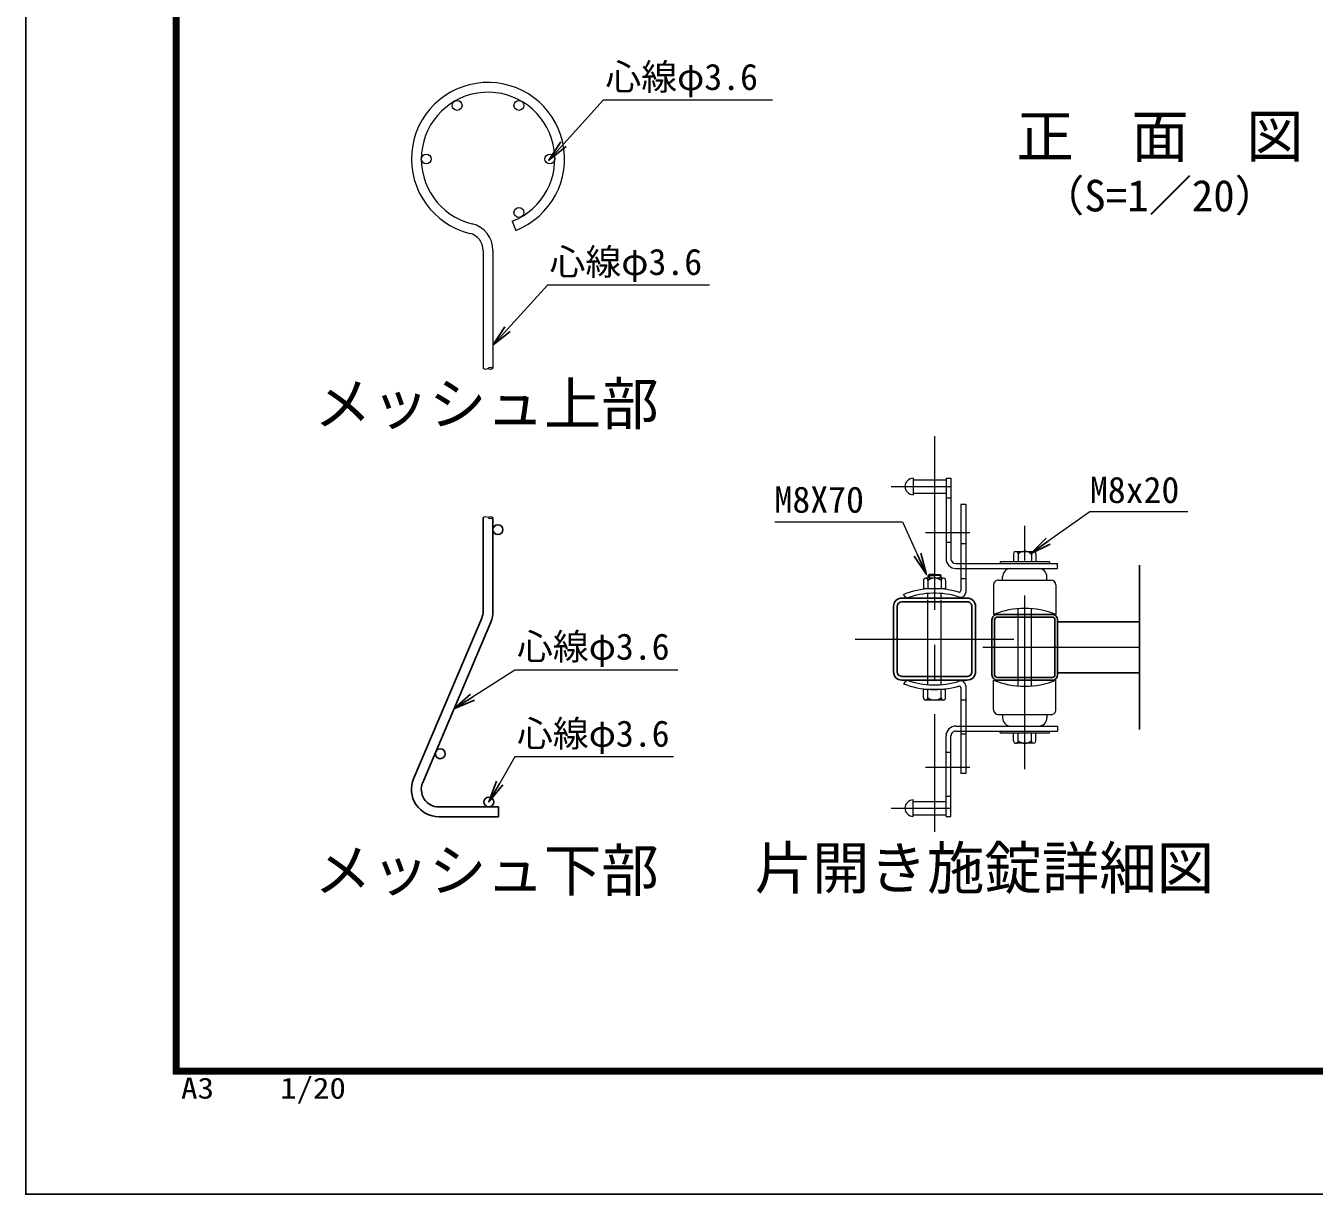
# Model space of a CAD drawing. Units: millimetres, scale not verified. Extents: x -4200 to 4200, y -2970 to 2970.
# Drawn here: x -4200 to -1844, y -2970 to -834 of the extents above; entities that cross this region are included whole.
import ezdxf
from ezdxf.enums import TextEntityAlignment as Align

# ---------------------------------------------------------------- set-up
doc = ezdxf.new("R2010")
doc.units = ezdxf.units.MM
doc.header["$LTSCALE"] = 10
doc.linetypes.add('USER1', pattern=[50.8, 31.75, -6.35, 6.35, -6.35])
for name, color, linetype, lineweight in [('0-0_D-STR-TXT', 7, 'Continuous', 13), ('0-3_D-BMK', 2, 'USER1', 13), ('0-4_D-STR1', 1, 'Continuous', 25), ('0-6_0', 7, 'Continuous', 25), ('0-9_D-STR3', 3, 'Continuous', 13), ('0-B_D-STR2', 7, 'Continuous', 13), ('0-E_D-TTL-TXT', 7, 'Continuous', 25), ('0-F_D-TTL', 7, 'Continuous', 25)]:
    doc.layers.add(name, color=color, linetype=linetype, lineweight=lineweight)
doc.styles.add('ＭＳ ゴシック', font='')
doc.styles.get('ＭＳ ゴシック').set_extended_font_data('MS Gothic')

# ---------------------------------------------------------------- blocks, each defined once
blk = doc.blocks.new('_Open')
at = {"layer": '0-6_0'}
blk.add_line((-10, 1.667), (0, 0), dxfattribs=at)
blk.add_lwpolyline([(-10, -1.667), (0, 0), (-10, 0)], dxfattribs=at)

msp = doc.modelspace()

# ---------------------------------------------------------------- linework, layer by layer
at = {"layer": '0-0_D-STR-TXT'}
for points in [[(-2834.66, -969.85), (-3144.23, -969.85), (-3217.03, -1049.98)], [(-2950.15, -1308.08), (-3246.34, -1308.08), (-3319.14, -1388.22)], [(-2830.47, -1740.35), (-2596.88, -1740.35), (-2554.29, -1835.31)], [(-2075.24, -1722.55), (-2254.54, -1722.55), (-2361.69, -1797.91)], [(-3007.65, -2011.51), (-3305.84, -2011.51), (-3383.43, -2061.19)], [(-3016.02, -2170.54), (-3305.84, -2170.54), (-3333.35, -2218.14)]]:
    msp.add_lwpolyline(points, dxfattribs=at)
at = {"layer": '0-3_D-BMK'}
for p, q in [((-2538.5, -1584.17), (-2538.5, -2307.55)), ((-2617.71, -1675.93), (-2508.5, -1675.93)), ((-2555.11, -1760), (-2474.11, -1760)), ((-2373.5, -2192.55), (-2373.5, -1747.84)), ((-2683.64, -1955), (-2393.36, -1955)), ((-2450.46, -1970), (-2163.5, -1970)), ((-2555.11, -2189), (-2474.11, -2189)), ((-2617.71, -2264.07), (-2508.5, -2264.07))]:
    msp.add_line(p, q, dxfattribs=at)
at = {"layer": '0-4_D-STR1'}
for p, q in [((-2163.5, -2120), (-2163.5, -1820)), ((-2598.2, -1880), (-2478.8, -1880)), ((-2613.5, -2014.7), (-2613.5, -1895.3)), ((-2606.6, -2014.7), (-2606.6, -1895.3)), ((-2598.2, -1886.9), (-2478.8, -1886.9)), ((-2470.4, -2014.7), (-2470.4, -1895.3)), ((-2463.5, -2014.7), (-2463.5, -1895.3)), ((-2433.5, -2020.4), (-2433.5, -1919.6)), ((-2428.7, -2020.4), (-2428.7, -1919.6)), ((-2423.9, -1910), (-2323.1, -1910)), ((-2423.9, -1914.8), (-2323.1, -1914.8)), ((-2318.3, -2020.4), (-2318.3, -1919.6)), ((-2313.5, -2020.4), (-2313.5, -1919.6)), ((-2313.5, -1923.5), (-2163.5, -1923.5)), ((-2598.2, -2023.1), (-2478.8, -2023.1)), ((-2423.9, -2025.2), (-2323.1, -2025.2)), ((-2313.5, -2016.5), (-2163.5, -2016.5)), ((-2598.2, -2030), (-2478.8, -2030)), ((-2423.9, -2030), (-2323.1, -2030))]:
    msp.add_line(p, q, dxfattribs=at)
for centre, radius, start, end in [((-2598.2, -1895.3), 15.3, 90.00031, 179.99984), ((-2478.8, -1895.3), 15.3, 0, 90.00028), ((-2598.2, -1895.3), 8.4, 90.00031, 179.99984), ((-2478.8, -1895.3), 8.4, 0, 90.00028), ((-2423.9, -1919.6), 9.6, 89.99997, 180), ((-2423.9, -1919.6), 4.8, 89.99997, 180), ((-2323.1, -1919.6), 9.6, 0, 89.99997), ((-2323.1, -1919.6), 4.8, 0, 89.99997), ((-2598.2, -2014.7), 15.3, 179.99985, 269.9997), ((-2598.2, -2014.7), 8.4, 179.99985, 269.9997), ((-2478.8, -2014.7), 15.3, 269.99973, 0), ((-2478.8, -2014.7), 8.4, 269.99973, 0), ((-2423.9, -2020.4), 9.6, 180, 270.00003), ((-2423.9, -2020.4), 4.8, 180, 270.00003), ((-2323.1, -2020.4), 9.6, 270.00003, 0), ((-2323.1, -2020.4), 4.8, 270.00003, 0)]:
    msp.add_arc(centre, radius, start, end, dxfattribs=at)
at = {"layer": '0-6_0'}
for p, q in [((-3363.86, -1904.48), (-3363.86, -1732.82)), ((-3345.86, -1904.48), (-3345.86, -1732.82)), ((-3490.88, -2210.24), (-3366.4, -1916.98)), ((-3474.31, -2217.27), (-3349.83, -1924.01)), ((-3335.86, -2261.78), (-3444.86, -2261.78))]:
    msp.add_line(p, q, dxfattribs=at)
msp.add_lwpolyline([(-3335.86, -2261.78), (-3335.86, -2279.78), (-3444.86, -2279.78)], dxfattribs=at)
for centre in [(-3336.86, -1754.78), (-3442.2, -2164.65), (-3353.36, -2252.78)]:
    msp.add_circle(centre, 9, dxfattribs=at)
for centre, radius, start, end in [((-3395.86, -1904.48), 32, 337, 0), ((-3395.86, -1904.48), 50, 337, 0), ((-3444.86, -2229.78), 50, 157, 270), ((-3444.86, -2229.78), 32, 157, 270)]:
    msp.add_arc(centre, radius, start, end, dxfattribs=at)
at = {"layer": '0-9_D-STR3'}
for p, q in [((-2577.5, -1660.93), (-2577.5, -1690.93)), ((-2577.5, -1663.93), (-2517.5, -1663.93)), ((-2517.5, -1660.93), (-2517.5, -1807.93)), ((-2517.5, -1660.93), (-2508.5, -1660.93)), ((-2508.5, -1660.93), (-2508.5, -1807.93)), ((-2577.5, -1687.93), (-2517.5, -1687.93)), ((-2517.5, -1696.93), (-2508.5, -1696.93)), ((-2490.5, -1709), (-2490.5, -1866.14)), ((-2481.5, -1709), (-2490.5, -1709)), ((-2481.5, -1709), (-2481.5, -1869.5)), ((-2517.5, -1777.93), (-2508.5, -1777.93)), ((-2481.5, -1781), (-2490.5, -1781)), ((-2393.85, -1798.82), (-2393.85, -1814.07)), ((-2389.68, -1794.6), (-2357.28, -1794.6)), ((-2385.52, -1798.82), (-2385.52, -1813.93)), ((-2361.49, -1798.82), (-2361.49, -1813.93)), ((-2353.07, -1798.82), (-2353.07, -1813.82)), ((-2499.5, -1816.93), (-2313.5, -1816.93)), ((-2499.5, -1825.93), (-2313.5, -1825.93)), ((-2328.5, -1813.93), (-2418.5, -1813.93)), ((-2418.5, -1813.93), (-2418.5, -1816.93)), ((-2328.5, -1813.93), (-2328.5, -1816.93)), ((-2313.5, -1825.93), (-2313.5, -1816.93)), ((-2558.93, -1847.77), (-2558.93, -1862.77)), ((-2522.32, -1843.56), (-2554.72, -1843.56)), ((-2550.51, -1847.77), (-2550.51, -1862.88)), ((-2550.37, -1838.93), (-2538.37, -1838.93)), ((-2526.37, -1838.93), (-2538.37, -1838.93)), ((-2526.48, -1847.77), (-2526.48, -1862.88)), ((-2518.16, -1847.77), (-2518.16, -1863.02)), ((-2490.5, -1844), (-2481.5, -1844)), ((-2430.5, -1855.93), (-2430.5, -1909.93)), ((-2421.5, -1846.93), (-2325.5, -1846.93)), ((-2414, -1846.93), (-2414, -1840.93)), ((-2333, -1846.93), (-2333, -1840.93)), ((-2316.5, -1855.93), (-2316.5, -1909.93)), ((-2589.44, -1880), (-2595.5, -1873.34)), ((-2558.93, -1862.77), (-2518.16, -1862.77)), ((-2550.52, -1880), (-2550.52, -1871.57)), ((-2526.48, -1880), (-2526.48, -1871.57)), ((-2589.44, -2030), (-2595.5, -2036.66)), ((-2518.16, -2047), (-2558.94, -2047.26)), ((-2558.94, -2062.26), (-2558.94, -2047.26)), ((-2550.52, -2062.26), (-2550.52, -2047.14)), ((-2526.49, -2062.26), (-2526.49, -2047.14)), ((-2518.16, -2062.26), (-2518.16, -2047)), ((-2490.5, -2043.86), (-2490.5, -2201)), ((-2481.5, -2040.5), (-2481.5, -2201)), ((-2430.5, -2084.07), (-2430.5, -2030.07)), ((-2316.5, -2084.07), (-2316.5, -2030.07)), ((-2522.33, -2066.47), (-2554.73, -2066.47)), ((-2490.5, -2066), (-2481.5, -2066)), ((-2421.5, -2093.07), (-2325.5, -2093.07)), ((-2414, -2093.07), (-2414, -2099.07)), ((-2333, -2093.07), (-2333, -2099.07)), ((-2499.5, -2114.07), (-2313.5, -2114.07)), ((-2313.5, -2114.07), (-2313.5, -2123.07)), ((-2517.5, -2279.07), (-2517.5, -2132.07)), ((-2508.5, -2279.07), (-2508.5, -2132.07)), ((-2499.5, -2123.07), (-2313.5, -2123.07)), ((-2481.5, -2129), (-2490.5, -2129)), ((-2418.5, -2126.07), (-2418.5, -2123.07)), ((-2418.5, -2126.07), (-2328.5, -2126.07)), ((-2393.93, -2141.18), (-2393.93, -2126.18)), ((-2385.52, -2141.18), (-2385.52, -2126.07)), ((-2361.48, -2141.19), (-2361.48, -2126.07)), ((-2353.16, -2141.18), (-2353.16, -2125.93)), ((-2328.5, -2126.07), (-2328.5, -2123.07)), ((-2508.5, -2162.07), (-2517.5, -2162.07)), ((-2357.32, -2145.4), (-2389.72, -2145.4)), ((-2481.5, -2201), (-2490.5, -2201)), ((-2577.5, -2279.07), (-2577.5, -2249.07)), ((-2577.5, -2252.07), (-2517.5, -2252.07)), ((-2508.5, -2243.07), (-2517.5, -2243.07)), ((-2577.5, -2276.07), (-2517.5, -2276.07)), ((-2517.5, -2279.07), (-2508.5, -2279.07))]:
    msp.add_line(p, q, dxfattribs=at)
for points in [[(-2550.37, -1843.56), (-2550.37, -1838.93), (-2548.57, -1837.13)], [(-2538.37, -1837.13), (-2548.57, -1837.13), (-2548.57, -1843.56)], [(-2538.37, -1837.13), (-2528.17, -1837.13), (-2528.17, -1843.56)], [(-2526.37, -1843.56), (-2526.37, -1838.93), (-2528.17, -1837.13)], [(-2550.52, -2038.43), (-2550.52, -2030), (-2550.52, -1883.45)], [(-2526.48, -2038.43), (-2526.48, -2030), (-2526.48, -1883.45)], [(-2385.52, -2040.66), (-2385.52, -2030), (-2385.52, -1910), (-2385.52, -1899.34)], [(-2361.49, -2040.66), (-2361.49, -2030), (-2361.49, -1910), (-2361.49, -1899.34)]]:
    msp.add_lwpolyline(points, dxfattribs=at)
for centre, radius, start, end in [((-2577.5, -1675.93), 15, 90.00001, 270), ((-2499.5, -1807.93), 18, 180.00001, 269.99995), ((-2499.5, -1807.93), 9, 180.00001, 270), ((-2389.68, -1798.77), 4.16, 359.29981, 180.701), ((-2373.51, -1813.84), 19.24, 51.35043, 128.64746), ((-2357.28, -1798.82), 4.21, 0.08393, 179.91606), ((-2399, -1840.93), 15, 90.00001, 179.99999), ((-2348, -1840.93), 15, 0, 90), ((-2554.72, -1847.78), 4.21, 0.08393, 179.91608), ((-2538.5, -1862.8), 19.24, 51.35253, 128.64959), ((-2522.32, -1847.72), 4.16, 359.29901, 180.70018), ((-2421.5, -1855.93), 9, 90, 180.00001), ((-2325.5, -1855.93), 9, 0, 90), ((-2538.5, -2021.77), 159, 73.87238, 111.00754), ((-2538.5, -2021.09), 150, 72.42905, 109.85261), ((-2493.5, -1866.14), 3, 253.8728, 0.00001), ((-2490.5, -1869.5), 9, 252.42887, 0.00001), ((-2373.5, -2051.27), 152.4, 68.0365, 111.96349), ((-2538.5, -1888.23), 159, 248.99247, 286.12763), ((-2538.5, -1888.92), 150, 250.1474, 287.57096), ((-2493.5, -2043.86), 3, 0, 106.12721), ((-2490.5, -2040.5), 9, 0, 107.57114), ((-2373.5, -1888.73), 152.4, 248.03652, 291.96351), ((-2554.73, -2062.25), 4.21, 180.08393, 359.91608), ((-2538.5, -2047.23), 19.24, 231.35042, 308.64748), ((-2522.33, -2062.31), 4.16, 179.29981, 0.70101), ((-2421.5, -2084.07), 9, 180.00001, 270), ((-2325.5, -2084.07), 9, 270, 0.00001), ((-2499.5, -2132.07), 18, 90.00006, 180.00001), ((-2399, -2099.07), 15, 180.00002, 270), ((-2348, -2099.07), 15, 270, 0.00001), ((-2499.5, -2132.07), 9, 90.00001, 180.00001), ((-2389.72, -2141.18), 4.21, 180.08393, 359.91608), ((-2373.5, -2126.16), 19.24, 231.35042, 308.64748), ((-2357.32, -2141.24), 4.16, 179.29981, 0.70101), ((-2577.5, -2264.07), 15, 90, 270)]:
    msp.add_arc(centre, radius, start, end, dxfattribs=at)
at = {"layer": '0-B_D-STR2'}
for p, q in [((-3310.64, -1190.83), (-3304.12, -1207.61)), ((-3363.86, -1244.17), (-3363.86, -1459.86)), ((-3345.86, -1244.17), (-3345.86, -1459.86))]:
    msp.add_line(p, q, dxfattribs=at)
for centre in [(-3411.36, -979.26), (-3298.36, -979.26), (-3467.86, -1077.12), (-3241.86, -1077.12), (-3298.36, -1174.99)]:
    msp.add_circle(centre, 9, dxfattribs=at)
for centre, radius, start, end in [((-3354.86, -1077.12), 140, 291.25, 256.20952), ((-3354.86, -1077.12), 122, 291.25, 256.20952), ((-3395.86, -1244.17), 50, 0, 76.20952), ((-3395.86, -1244.17), 32, 0, 76.20952), ((-3359.36, -1453.59), 7.72, 234.35871, 305.64129), ((-3350.36, -1466.14), 7.72, 54.35871, 125.64129), ((-3350.36, -1453.59), 7.72, 234.35871, 305.64129), ((-3359.36, -1739.1), 7.72, 54.35871, 125.64129), ((-3350.36, -1739.1), 7.72, 54.35871, 125.64129), ((-3350.36, -1726.55), 7.72, 234.35871, 305.64129)]:
    msp.add_arc(centre, radius, start, end, dxfattribs=at)
at = {"layer": '0-F_D-TTL', "color": 2}
msp.add_lwpolyline([(-4200, 2970), (4200, 2970), (4200, -2970), (-4200, -2970)], close=True, dxfattribs=at)
at = {"layer": '0-F_D-TTL'}
for points in [[(-3930, 2750), (3930, 2750), (3930, -2750), (-3930, -2750)], [(-3927.5, 2747.5), (3927.5, 2747.5), (3927.5, -2747.5), (-3927.5, -2747.5)], [(-3925, 2745), (3925, 2745), (3925, -2745), (-3925, -2745)], [(-3922.5, 2742.5), (3922.5, 2742.5), (3922.5, -2742.5), (-3922.5, -2742.5)], [(-3920, 2740), (3920, 2740), (3920, -2740), (-3920, -2740)]]:
    msp.add_lwpolyline(points, close=True, dxfattribs=at)

# ---------------------------------------------------------------- block references
at = {"layer": '0-0_D-STR-TXT', "xscale": 4, "yscale": 4}
for p, rotation in [((-3243.92, -1079.59), 227.7476), ((-3346.03, -1417.83), 227.7476), ((-2363.33, -1799.06), 215.11702), ((-2553.47, -1837.13), 294.1605), ((-3417.12, -2082.76), 212.63137), ((-3353.36, -2252.78), 239.98148)]:
    msp.add_blockref('_Open', p, dxfattribs=dict(at, rotation=rotation))

# ---------------------------------------------------------------- texts
at = {"layer": '0-0_D-STR-TXT', "style": 'ＭＳ ゴシック'}
for s, height, p in [('心線φ3.6', 48.09, (-3140.31, -965.46)), ('正\u3000面\u3000図', 76.98, (-2388.82, -1097.11)), ('（S=1／20）', 57.7, (-2343.33, -1190.31)), ('心線φ3.6', 48.09, (-3242.42, -1303.7)), ('M8x20', 48.09, (-2254.42, -1720.6)), ('M8X70', 48.09, (-2831.1, -1738.39)), ('心線φ3.6', 48.09, (-3301.93, -2007.12)), ('心線φ3.6', 48.09, (-3301.93, -2166.15))]:
    msp.add_text(s, height=height, dxfattribs=at).set_placement(p, align=Align.BOTTOM_LEFT)
at = {"layer": '0-E_D-TTL-TXT', "style": 'ＭＳ ゴシック'}
for s, p in [('メッシュ上部', (-3672.66, -1586.25)), ('メッシュ下部', (-3672.66, -2439.14)), ('片開き施錠詳細図', (-2867.34, -2435))]:
    msp.add_text(s, height=76.98, dxfattribs=at).set_placement(p, align=Align.BOTTOM_LEFT)
at = {"layer": '0-F_D-TTL', "style": 'ＭＳ ゴシック', "width": 1.15}
msp.add_text('A3\u3000\u30001/20', height=38.49, dxfattribs=at).set_placement((-3916.09, -2806.81), align=Align.BOTTOM_LEFT)

doc.saveas('drawing.dxf')
